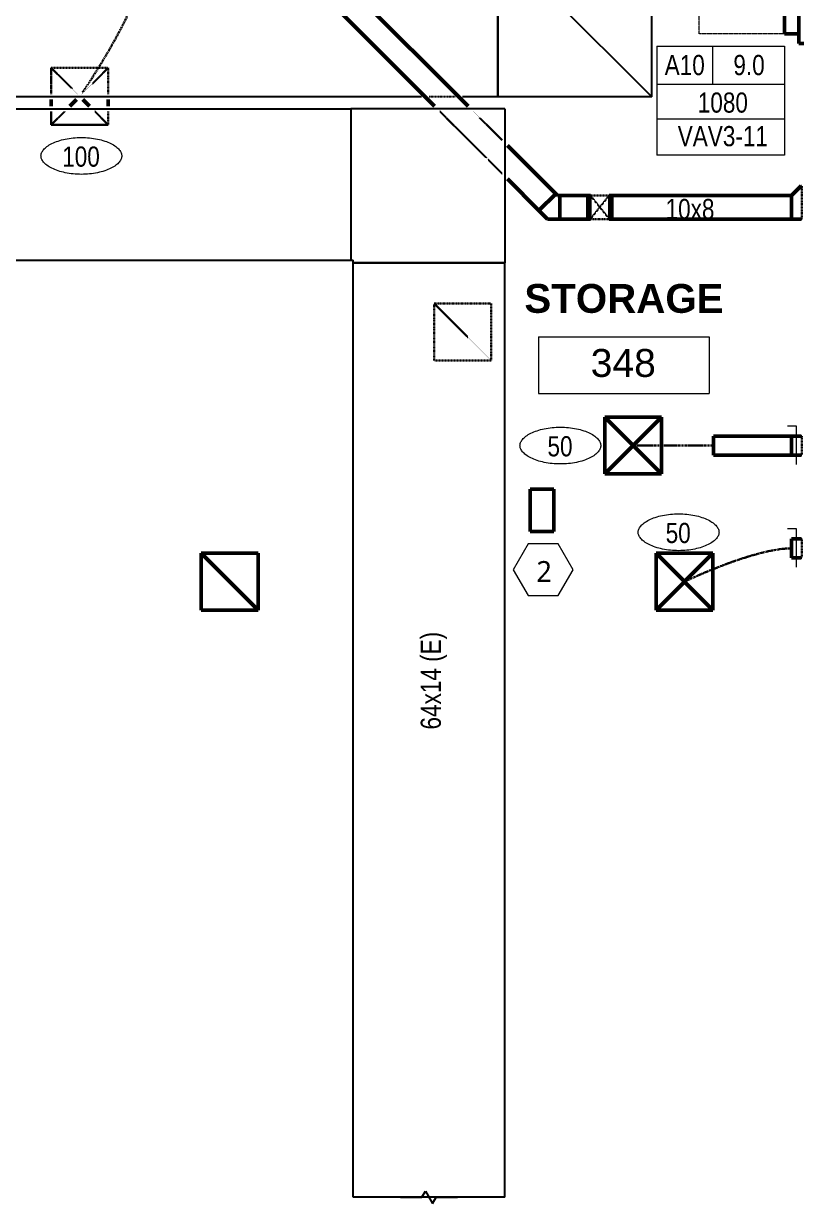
# Model space of a CAD drawing. Header units: inches. Extents: x 12453 to 15257, y -272 to 1517.
# Drawn here: x 13529.2 to 13855.5, y -6.1 to 492.3 of the extents above; entities that cross this region are included whole.
import ezdxf

# ---------------------------------------------------------------- set-up
doc = ezdxf.new("R2010")
doc.units = ezdxf.units.IN
doc.header["$MEASUREMENT"] = 0
for name, pattern in [('Center', [1.25, 0.25, -0.1875, 0.625, -0.1875]), ('Dash', [0.25, 0.125, -0.125]), ('Hidden 1_16_', [0.09375, 0.0625, -0.03125])]:
    doc.linetypes.add(name, pattern=pattern)
for name, color, linetype, lineweight in [('A-ANNO-NOTE', 131, 'Continuous', 20), ('A-AREA-IDEN', 2, 'Continuous', 20), ('A-DETL', 90, 'Continuous', 9), ('A-DETL-DEMO', 6, 'Continuous', 18), ('M-EQPM', 50, 'Continuous', 18), ('M-EQPM-HDLN', 50, 'Continuous', 18), ('M-EQPM-IDEN', 50, 'Continuous', 20), ('M-HVAC-CDFF', 50, 'Continuous', 50), ('M-HVAC-CDFF-IDEN', 2, 'Continuous', 20), ('M-HVAC-DUCT', 70, 'Continuous', 18), ('M-HVAC-DUCT-ANNO', 70, 'Continuous', 18), ('M-HVAC-DUCT-CNTR', 70, 'Continuous', 18), ('M-HVAC-DUCT-IDEN', 70, 'Continuous', 20)]:
    doc.layers.add(name, color=color, linetype=linetype, lineweight=lineweight)
doc.styles.add('Arial', font='arial.ttf', dxfattribs={"height": 11.802395})
doc.styles.add('Arial_B', font='arialbd.ttf', dxfattribs={"height": 12.177074})
doc.styles.add('Swis721 BT', font='swiss.ttf', dxfattribs={"width": 0.8, "height": 8.514638})
doc.styles.add('Trebuchet MS', font='trebuc.ttf', dxfattribs={"height": 8.861538})

# ---------------------------------------------------------------- blocks, each defined once
blk = doc.blocks.new('Rectangular Elbow - Mitered - Standard-2771747-3RD FLOOR PLAN - NEW')
at = {"layer": 'M-HVAC-DUCT', "lineweight": 25}
for p, q in [((-33, -32), (-33, 32)), ((-33, 32), (-32, 32)), ((32, 33), (-32, 33)), ((-32, 33), (-32, 32)), ((32, -32), (32, 33)), ((32, -32), (-33, -32))]:
    blk.add_line(p, q, dxfattribs=at)
blk = doc.blocks.new('Rectangular Elbow - Mitered - Standard-V128-3RD FLOOR PLAN - NEW')
at = {"layer": 'M-HVAC-DUCT', "lineweight": 25}
for p, q in [((-33, -32), (-33, 32)), ((-33, 32), (-32, 32)), ((32, 33), (-32, 33)), ((-32, 33), (-32, 32)), ((32, -32), (32, 33)), ((32, -32), (-33, -32))]:
    blk.add_line(p, q, dxfattribs=at)
blk = doc.blocks.new('Supply Diffuser _OMNI_ - 8_ RD INLET _24x24_-V154-3RD FLOOR PLAN - NEW')
at = {"layer": 'M-HVAC-CDFF'}
for p, q in [((12, 12), (-12, 12)), ((-12, 12), (-12, -12)), ((12, 12), (-12, -12)), ((-12, 12), (12, -12)), ((-12, 12), (-12, -12)), ((-12, 12), (12, 12)), ((12, -12), (12, 12)), ((12, 12), (12, -12)), ((-12, -12), (12, -12)), ((-12, -12), (12, -12))]:
    blk.add_line(p, q, dxfattribs=at)
blk = doc.blocks.new('Nailor D35SST 5-12 - Nailor D35SST 5-12-3221201-3RD FLOOR PLAN - NEW')
at = {"layer": 'M-EQPM', "lineweight": 50}
for p, q in [((-28, -13.5), (-28, 20.5)), ((-13, 20.5), (-28, 20.5)), ((-13, 20.5), (-13, -13.5)), ((13, 20.5), (-13, 20.5)), ((-13, 20.5), (-13, -20.5)), ((13, -20.5), (13, 20.5)), ((19, 16.5), (13, 16.5)), ((19, -1.5), (19, 16.5)), ((13, -1.5), (19, -1.5)), ((19, -1.5), (13, -1.5)), ((19, -19.5), (19, -1.5)), ((-28, -13.5), (-13, -13.5)), ((13, -19.5), (19, -19.5)), ((-13, -20.5), (13, -20.5)), ((-6, -20.5), (-6, -24.5)), ((6, -24.5), (-6, -24.5)), ((6, -24.5), (6, -20.5))]:
    blk.add_line(p, q, dxfattribs=at)
at = {"layer": 'M-EQPM-HDLN', "linetype": 'Dash', "lineweight": 9}
for p, q in [((19, 16.5), (55, 16.5)), ((55, 16.5), (55, -19.5)), ((55, -19.5), (19, -19.5))]:
    blk.add_line(p, q, dxfattribs=at)
blk = doc.blocks.new('Return Diffuser - Rectangular Outlet _PAR_ - PAR-8x8_24x24-V135-3RD FLOOR PLAN - NEW')
at = {"layer": 'M-HVAC-CDFF'}
for p, q in [((12, 12), (-12, 12)), ((-12, 12), (-12, -12)), ((-12, 12), (12, -12)), ((12, -12), (12, 12)), ((-12, -12), (12, -12))]:
    blk.add_line(p, q, dxfattribs=at)
blk = doc.blocks.new('Rectangular Elbow - Mitered - Standard-3188854-3RD FLOOR PLAN - NEW')
at = {"layer": 'M-HVAC-DUCT', "lineweight": 50}
for p, q in [((-3.07, -5), (-3.07, 5)), ((-3.07, 5), (-2.07, 5)), ((-1.36, 5.71), (-2.07, 5)), ((5.71, -1.36), (-1.36, 5.71)), ((2.07, -5), (5.71, -1.36)), ((2.07, -5), (-3.07, -5))]:
    blk.add_line(p, q, dxfattribs=at)
blk = doc.blocks.new('Return Diffuser - Rectangular Outlet _PAR_ - PAR-8x8_24x24-V210-3RD FLOOR PLAN - NEW')
at = {"layer": 'A-DETL-DEMO', "linetype": 'Hidden 1_16_', "lineweight": 30}
for p, q in [((12, 12), (-12, 12)), ((-12, 12), (-12, -12)), ((-12, 12), (12, -12)), ((12, -12), (12, 12)), ((-12, -12), (12, -12))]:
    blk.add_line(p, q, dxfattribs=at)
blk = doc.blocks.new('Supply Diffuser _OMNI_ - 8_ RD INLET _24x24_-V145-3RD FLOOR PLAN - NEW')
at = {"layer": 'A-DETL-DEMO', "linetype": 'Hidden 1_16_', "lineweight": 30}
for p, q in [((-0.87, 12), (-12, 12)), ((-12, 12), (-12, -12)), ((-12, 12), (-0.87, 0.87)), ((-12, 12), (-12, -12)), ((-12, 12), (-0.87, 12)), ((12, 12), (6.4, 12)), ((12, 12), (6.4, 6.4)), ((6.4, 12), (12, 12)), ((12, -12), (12, 12)), ((12, 12), (12, -12)), ((-0.87, -0.87), (-12, -12)), ((6.4, -6.4), (12, -12)), ((-12, -12), (-0.87, -12)), ((-12, -12), (-0.87, -12)), ((6.4, -12), (12, -12)), ((6.4, -12), (12, -12))]:
    blk.add_line(p, q, dxfattribs=at)
at = {"layer": 'M-HVAC-CDFF'}
for p, q in [((4.15, 12), (1.38, 12)), ((1.38, 12), (4.15, 12)), ((4.15, 4.15), (1.38, 1.38)), ((1.38, -1.38), (4.15, -4.15)), ((1.38, -12), (4.15, -12)), ((1.38, -12), (4.15, -12))]:
    blk.add_line(p, q, dxfattribs=at)
blk = doc.blocks.new('Round Takeoff - Standard w_ VD-V214-3RD FLOOR PLAN - NEW')
at = {"layer": 'A-DETL-DEMO', "linetype": 'Hidden 1_16_', "lineweight": 30}
for p, q in [((-0.24, 4), (0, 4)), ((-0.24, 4), (-0.24, 0)), ((-0.24, 0), (-0.24, -4)), ((0, -4), (-0.24, -4))]:
    blk.add_line(p, q, dxfattribs=at)
at = {"layer": 'M-HVAC-DUCT'}
for p, q in [((2, 8.25), (5.75, 8.25)), ((2, -8), (2, 8.25))]:
    blk.add_line(p, q, dxfattribs=at)
at = {"layer": 'M-HVAC-DUCT', "lineweight": 50}
for p, q in [((0, 4), (4, 4)), ((4, 0), (4, 4)), ((4, -4), (4, 0)), ((4, -4), (0, -4))]:
    blk.add_line(p, q, dxfattribs=at)
blk = doc.blocks.new('Rectangular Tap - Beveled - Standard-3188538-3RD FLOOR PLAN - NEW')
at = {"layer": 'A-DETL-DEMO', "linetype": 'Hidden 1_16_', "lineweight": 30}
for p, q in [((-0.24, -5), (-0.24, 9)), ((-0.24, 9), (0, 9)), ((0, -5), (-0.24, -5))]:
    blk.add_line(p, q, dxfattribs=at)
at = {"layer": 'M-HVAC-DUCT', "lineweight": 50}
for p, q in [((4, 5), (0, 9)), ((4, -5), (4, 5)), ((4, -5), (0, -5))]:
    blk.add_line(p, q, dxfattribs=at)
blk = doc.blocks.new('Rectangular Elbow - Mitered - Single Thickness Vanes - Standard-3188632-3RD FLOOR PLAN - NEW')
at = {"layer": 'A-DETL-DEMO', "linetype": 'Hidden 1_16_', "lineweight": 30}
for p, q in [((13768.51, 419.73), (13776.51, 419.73)), ((13768.51, 419.73), (13768.51, 409.73)), ((13776.51, 409.73), (13776.51, 419.73)), ((13776.51, 409.73), (13768.51, 409.73))]:
    blk.add_line(p, q, dxfattribs=at)
at = {"layer": 'M-HVAC-DUCT', "lineweight": 50}
for p, q in [((13777.51, 419.73), (13776.51, 419.73)), ((13777.51, 419.73), (13777.51, 409.73)), ((13776.51, 409.73), (13777.51, 409.73))]:
    blk.add_line(p, q, dxfattribs=at)
blk = doc.blocks.new('Rectangular Elbow - Mitered - Single Thickness Vanes - Standard-V198-3RD FLOOR PLAN - NEW')
at = {"layer": 'A-DETL-DEMO', "linetype": 'Hidden 1_16_', "lineweight": 30}
for p, q in [((13768.51, 419.73), (13776.51, 419.73)), ((13776.51, 419.73), (13776.51, 409.73)), ((13776.51, 409.73), (13768.51, 409.73))]:
    blk.add_line(p, q, dxfattribs=at)
at = {"layer": 'M-HVAC-DUCT', "lineweight": 50}
for p, q in [((13767.51, 409.73), (13767.51, 419.73)), ((13767.51, 419.73), (13768.51, 419.73)), ((13768.51, 409.73), (13767.51, 409.73))]:
    blk.add_line(p, q, dxfattribs=at)
blk = doc.blocks.new('Diffuser Tag - Diffuser Tag _GPI_ - Airflow Only-1174567-3RD FLOOR PLAN - NEW')
at = {"layer": 'M-HVAC-CDFF-IDEN'}
for points, knots in [([(-0.2734, 0), (-0.2734, 0.0021), (-0.273, 0.0065), (-0.2703, 0.0153), (-0.2634, 0.0269), (-0.2481, 0.0414), (-0.2191, 0.0592), (-0.1685, 0.0762), (-0.0956, 0.0835), (-0.0228, 0.0762), (0.0278, 0.0592), (0.0568, 0.0414), (0.0721, 0.0269), (0.079, 0.0153), (0.0817, 0.0065), (0.0821, 0.0021), (0.0821, 0)], [0, 0, 0, 0, 0.098175, 0.19635, 0.392699, 0.589049, 0.785398, 1.178097, 1.570796, 1.963495, 2.356194, 2.552544, 2.748894, 2.945243, 3.043418, 3.141593, 3.141593, 3.141593, 3.141593]), ([(0.0821, 0), (0.0821, -0.0021), (0.0817, -0.0065), (0.079, -0.0153), (0.0721, -0.0269), (0.0568, -0.0414), (0.0278, -0.0592), (-0.0228, -0.0762), (-0.0956, -0.0835), (-0.1685, -0.0762), (-0.2191, -0.0592), (-0.2481, -0.0414), (-0.2634, -0.0269), (-0.2703, -0.0153), (-0.273, -0.0065), (-0.2734, -0.0021), (-0.2734, 0)], [3.141593, 3.141593, 3.141593, 3.141593, 3.239767, 3.337942, 3.534292, 3.730641, 3.926991, 4.31969, 4.712389, 5.105088, 5.497787, 5.694137, 5.890486, 6.086836, 6.185011, 6.283185, 6.283185, 6.283185, 6.283185])]:
    blk.add_open_spline(points, degree=3, knots=knots, dxfattribs=at)
blk = doc.blocks.new('Room Tag - Room Tag-84095-3RD FLOOR PLAN - NEW')
at = {"layer": 'A-AREA-IDEN'}
for p, q in [((-0.375, -0.0625), (-0.375, -0.3125)), ((-0.375, -0.0625), (0.375, -0.0625)), ((0.375, -0.0625), (0.375, -0.3125)), ((-0.375, -0.3125), (0.375, -0.3125))]:
    blk.add_line(p, q, dxfattribs=at)
blk = doc.blocks.new('Mechanical Equipment Tag - VAV-1159225-3RD FLOOR PLAN - NEW')
at = {"layer": 'M-EQPM-IDEN'}
for p, q in [((0.0512, -0.1709), (0.0512, -0.6506)), ((0.0512, -0.1709), (0.613, -0.1709)), ((0.2971, -0.3386), (0.2971, -0.1709)), ((0.613, -0.1709), (0.613, -0.6506)), ((0.0512, -0.3386), (0.613, -0.3386)), ((0.0512, -0.491), (0.613, -0.491)), ((0.613, -0.6506), (0.0512, -0.6506))]:
    blk.add_line(p, q, dxfattribs=at)
blk = doc.blocks.new('Note Hexagon - Note Hexagon - _GPI_-1528888-3RD FLOOR PLAN - NEW')
at = {"layer": 'A-ANNO-NOTE'}
for p, q in [((-0.0694, 0.1147), (-0.1353, 0.0005)), ((0.0625, 0.1147), (-0.0694, 0.1147)), ((0.1284, 0.0005), (0.0625, 0.1147)), ((-0.1353, 0.0005), (-0.0694, -0.1137)), ((0.0625, -0.1137), (0.1284, 0.0005)), ((-0.0694, -0.1137), (0.0625, -0.1137))]:
    blk.add_line(p, q, dxfattribs=at)

msp = doc.modelspace()

# ---------------------------------------------------------------- linework, layer by layer
at = {"layer": 'A-DETL', "lineweight": 25}
for p, q in [((13730.51, 525.31), (13794.51, 461.31)), ((13688.36, -3.45), (13697.36, -3.45)), ((13697.36, -3.45), (13698.86, -0.85)), ((13698.86, -0.85), (13701.86, -6.05)), ((13701.86, -6.05), (13703.36, -3.45)), ((13703.36, -3.45), (13712.36, -3.45))]:
    msp.add_line(p, q, dxfattribs=at)
at = {"layer": 'A-DETL-DEMO', "linetype": 'Hidden 1_16_', "lineweight": 25}
msp.add_line((13711.4, 461.31), (13700.44, 461.31), dxfattribs=at)
at = {"layer": 'A-DETL-DEMO', "linetype": 'Hidden 1_16_', "lineweight": 30}
for p, q in [((13704.99, 455.17), (13731.24, 428.93)), ((13719.14, 455.17), (13731.24, 443.07))]:
    msp.add_line(p, q, dxfattribs=at)
msp.add_open_spline([(13557.8, 468.87), (13555.82, 465.81), (13554.82, 464.33), (13554.01, 463.18)], degree=3, dxfattribs=at)
at = {"layer": 'M-HVAC-DUCT', "lineweight": 50}
for p, q in [((13633.63, 540.68), (13716.89, 457.42)), ((13626.56, 533.61), (13702.74, 457.42)), ((13733.49, 440.82), (13753.87, 420.43)), ((13733.49, 426.68), (13746.8, 413.36)), ((13753.87, 420.43), (13746.8, 413.36)), ((13755.58, 409.73), (13755.58, 419.73)), ((13755.58, 419.73), (13767.51, 419.73)), ((13767.51, 419.73), (13767.51, 409.73)), ((13777.51, 409.73), (13777.51, 419.73)), ((13777.51, 419.73), (13853.51, 419.73)), ((13853.51, 419.73), (13853.51, 409.73)), ((13755.58, 409.73), (13767.51, 409.73)), ((13777.51, 409.73), (13853.51, 409.73)), ((13853.51, 318.05), (13820.53, 318.05)), ((13820.53, 310.05), (13820.53, 318.05)), ((13853.51, 318.05), (13853.51, 310.05)), ((13820.53, 310.05), (13853.51, 310.05)), ((13743.14, 295.7), (13753.14, 295.7)), ((13743.14, 295.7), (13743.14, 277.7)), ((13753.14, 295.7), (13753.14, 277.7)), ((13753.14, 277.7), (13743.14, 277.7))]:
    msp.add_line(p, q, dxfattribs=at)
at = {"layer": 'M-HVAC-DUCT', "lineweight": 25}
for p, q in [((13729.51, 525.31), (13729.51, 461.31)), ((13697.26, 461.31), (13339.89, 461.31)), ((13729.51, 461.31), (13714.59, 461.31)), ((13272.81, 456.3), (13667.36, 456.3)), ((13667.36, 456.3), (13667.36, 392.3)), ((13272.81, 392.3), (13667.36, 392.3)), ((13668.36, 391.3), (13732.36, 391.3)), ((13668.36, -3.45), (13668.36, 391.3)), ((13732.36, -3.45), (13732.36, 391.3)), ((13732.36, -3.45), (13668.36, -3.45))]:
    msp.add_line(p, q, dxfattribs=at)
at = {"layer": 'M-HVAC-DUCT-ANNO', "linetype": 'Hidden 1_16_', "lineweight": 30}
for p, q in [((13776.51, 409.73), (13768.51, 419.73)), ((13776.51, 419.73), (13768.51, 409.73)), ((13768.51, 419.73), (13776.51, 419.73)), ((13768.51, 409.73), (13768.51, 419.73)), ((13776.51, 419.73), (13776.51, 409.73)), ((13776.51, 409.73), (13768.51, 409.73))]:
    msp.add_line(p, q, dxfattribs=at)
at = {"layer": 'M-HVAC-DUCT-CNTR', "linetype": 'Center', "lineweight": 30}
for points in [[(13583.43, 530.31), (13583.43, 510.94), (13566.43, 482.22), (13557.8, 468.87)], [(13820.53, 314.05), (13808.49, 314.05), (13786.56, 314.05), (13786.56, 314.05)], [(13853.51, 270.64), (13837.46, 270.64), (13808.23, 256.55), (13808.23, 256.55)]]:
    msp.add_open_spline(points, degree=3, dxfattribs=at)

# ---------------------------------------------------------------- block references
at = {"layer": 'A-ANNO-NOTE', "xscale": 96, "yscale": 96, "zscale": 96}
msp.add_blockref('Note Hexagon - Note Hexagon - _GPI_-1528888-3RD FLOOR PLAN - NEW', (13748.97, 261.58), dxfattribs=at)
at = {"layer": 'A-AREA-IDEN', "xscale": 95.99999999999994, "yscale": 95.99999999999994, "zscale": 95.99999999999994}
msp.add_blockref('Room Tag - Room Tag-84095-3RD FLOOR PLAN - NEW', (13782.68, 366.04), dxfattribs=at)
at = {"layer": 'M-EQPM', "lineweight": 50, "rotation": 180}
msp.add_blockref('Nailor D35SST 5-12 - Nailor D35SST 5-12-3221201-3RD FLOOR PLAN - NEW', (13869.51, 504.42), dxfattribs=at)
at = {"layer": 'M-EQPM-IDEN', "xscale": 95.99999999999994, "yscale": 95.99999999999994, "zscale": 95.99999999999994}
msp.add_blockref('Mechanical Equipment Tag - VAV-1159225-3RD FLOOR PLAN - NEW', (13791.68, 499.19), dxfattribs=at)
at = {"layer": 'M-HVAC-CDFF', "linetype": 'Hidden 1_16_', "lineweight": 30, "extrusion": (0, 0, -1)}
for name, p, rotation in [('Supply Diffuser _OMNI_ - 8_ RD INLET _24x24_-V145-3RD FLOOR PLAN - NEW', (-13552.89, 461.57), 270.0000000000008), ('Return Diffuser - Rectangular Outlet _PAR_ - PAR-8x8_24x24-V210-3RD FLOOR PLAN - NEW', (-13714.56, 362.05), 270.0000000000001)]:
    msp.add_blockref(name, p, dxfattribs=dict(at, rotation=rotation))
at = {"layer": 'M-HVAC-CDFF', "extrusion": (0, 0, -1)}
for name, p, rotation in [('Supply Diffuser _OMNI_ - 8_ RD INLET _24x24_-V154-3RD FLOOR PLAN - NEW', (-13786.56, 314.05), 270.0000000000008), ('Return Diffuser - Rectangular Outlet _PAR_ - PAR-8x8_24x24-V135-3RD FLOOR PLAN - NEW', (-13616.23, 256.55), 270.0000000000001), ('Supply Diffuser _OMNI_ - 8_ RD INLET _24x24_-V154-3RD FLOOR PLAN - NEW', (-13808.23, 256.55), 270.0000000000008)]:
    msp.add_blockref(name, p, dxfattribs=dict(at, rotation=rotation))
at = {"layer": 'M-HVAC-CDFF-IDEN', "xscale": 95.99999999999994, "yscale": 95.99999999999994, "zscale": 95.99999999999994}
for p in [(13562.78, 436.4), (13765.04, 314.05), (13814.95, 277.44)]:
    msp.add_blockref('Diffuser Tag - Diffuser Tag _GPI_ - Airflow Only-1174567-3RD FLOOR PLAN - NEW', p, dxfattribs=at)
at = {"layer": 'M-HVAC-DUCT', "lineweight": 25}
msp.add_blockref('Rectangular Elbow - Mitered - Standard-V128-3RD FLOOR PLAN - NEW', (13762.51, 493.31), dxfattribs=at)
at = {"layer": 'M-HVAC-DUCT', "lineweight": 25, "rotation": 90}
msp.add_blockref('Rectangular Elbow - Mitered - Standard-2771747-3RD FLOOR PLAN - NEW', (13700.36, 424.3), dxfattribs=at)
at = {"layer": 'M-HVAC-DUCT', "linetype": 'Hidden 1_16_', "lineweight": 30, "extrusion": (0, 0, -1)}
for name, p in [('Rectangular Tap - Beveled - Standard-3188538-3RD FLOOR PLAN - NEW', (-13857.51, 414.73)), ('Round Takeoff - Standard w_ VD-V214-3RD FLOOR PLAN - NEW', (-13857.51, 314.05)), ('Round Takeoff - Standard w_ VD-V214-3RD FLOOR PLAN - NEW', (-13857.51, 270.64))]:
    msp.add_blockref(name, p, dxfattribs=at)
at = {"layer": 'M-HVAC-DUCT', "lineweight": 50, "rotation": 315.0000000000002}
msp.add_blockref('Rectangular Elbow - Mitered - Standard-3188854-3RD FLOOR PLAN - NEW', (13752.51, 414.73), dxfattribs=at)
at = {"layer": 'M-HVAC-DUCT', "linetype": 'Hidden 1_16_', "lineweight": 30}
for name in ['Rectangular Elbow - Mitered - Single Thickness Vanes - Standard-V198-3RD FLOOR PLAN - NEW', 'Rectangular Elbow - Mitered - Single Thickness Vanes - Standard-3188632-3RD FLOOR PLAN - NEW']:
    msp.add_blockref(name, (0, 0), dxfattribs=at)

# ---------------------------------------------------------------- texts
at = {"layer": 'A-ANNO-NOTE', "lineweight": 9, "insert": (13748.97, 265.26), "char_height": 8.86, "width": 7.668, "attachment_point": 2, "line_spacing_factor": 1.032839, "style": 'Trebuchet MS'}
msp.add_mtext('2', dxfattribs=at)
at = {"layer": 'A-AREA-IDEN', "lineweight": 9, "attachment_point": 2, "line_spacing_factor": 0.938532}
for s, insert, char_height, width, style in [('STORAGE', (13782.69, 382.29), 12.177, 97.2, 'Arial_B'), ('348', (13782.41, 354.85), 11.802, 32.832, 'Arial')]:
    msp.add_mtext(s, dxfattribs=dict(at, insert=insert, char_height=char_height, width=width, style=style))
at = {"layer": 'M-EQPM-IDEN', "lineweight": 9, "char_height": 8.515, "attachment_point": 2, "line_spacing_factor": 1.00667, "style": 'Swis721 BT'}
for s, insert, width in [('A10', (13808.36, 479.04), 19.764), ('9.0', (13835.52, 479.04), 15.66), ('1080', (13824.45, 463.19), 25.056), ('VAV3-11', (13824.45, 449.01), 43.416)]:
    msp.add_mtext(s, dxfattribs=dict(at, insert=insert, width=width))
at = {"layer": 'M-HVAC-CDFF-IDEN', "lineweight": 9, "char_height": 8.515, "attachment_point": 2, "line_spacing_factor": 1.00667, "style": 'Swis721 BT'}
for s, insert, width in [('100', (13553.43, 440.36), 18.792), ('50', (13755.69, 318), 12.528), ('50', (13805.6, 281.39), 12.528)]:
    msp.add_mtext(s, dxfattribs=dict(at, insert=insert, width=width))
at = {"layer": 'M-HVAC-DUCT-IDEN', "lineweight": 9, "insert": (13810.59, 418.23), "char_height": 8.515, "width": 24.192, "attachment_point": 2, "line_spacing_factor": 1.00667, "style": 'Swis721 BT'}
msp.add_mtext('10x8', dxfattribs=at)
at = {"layer": 'M-HVAC-DUCT-IDEN', "lineweight": 9, "insert": (13696.86, 214.74), "char_height": 8.515, "width": 48.384, "attachment_point": 2, "rotation": 90, "line_spacing_factor": 1.00667, "style": 'Swis721 BT'}
msp.add_mtext('64x14 (E)', dxfattribs=at)

doc.saveas('drawing.dxf')
